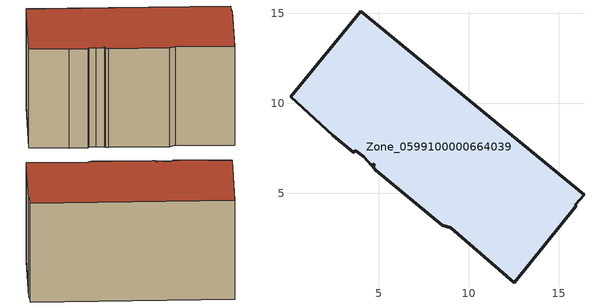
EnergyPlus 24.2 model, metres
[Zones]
Zone_0599100000664039
 floor ground (C_G): 8.98,3.09 8.54,3.24 4.84,6.27 4.69,6.43 4.7,6.49 4.77,6.57 4.68,6.64 4.61,6.52 4.16,7.03 3.72,7.36 3.6,7.29 2.45,8.23 0.1,10.37 3.99,15.11 16.39,4.93 15.92,4.37 15.96,4.3 12.51,0.03 z0
 wall outside (C_F): 0.1,10.37 2.45,8.23 3.6,7.29 3.72,7.36 4.16,7.03 4.61,6.52 4.68,6.64 4.77,6.57 4.7,6.49 4.69,6.43 4.84,6.27 8.54,3.24 8.98,3.09 12.51,0.03 15.96,4.3 15.92,4.37 16.39,4.93 3.99,15.11 0.1,10.37 z0:9
 roof outside (C_R): 12.51,0.03 15.96,4.3 15.92,4.37 16.39,4.93 3.99,15.11 0.1,10.37 2.45,8.23 3.6,7.29 3.72,7.36 4.16,7.03 4.61,6.52 4.68,6.64 4.77,6.57 4.7,6.49 4.69,6.43 4.84,6.27 8.54,3.24 8.98,3.09 z9
[BUILDING]
Pand.0599100000664039: North Axis=0; Terrain=City; Loads Convergence Tolerance Value=0.04; Temperature Convergence Tolerance Value=0.4; Solar Distribution=FullExterior; Maximum Number of Warmup Days=25; Minimum Number of Warmup Days=1
[Site:Location]
Rotterdam.The.Hague.AP_ZH_NLD Design_Conditions: Latitude=51.96; Longitude=4.45; Time Zone=1; Elevation=-4.5
[SITE:GROUNDTEMPERATURE:BUILDINGSURFACE]
18, 18, 18, 18, 18, 18, 18, 18, 18, 18, 18, 18
[MATERIAL] Thermal Absorptance=0.9; Solar Absorptance=0.7; Visible Absorptance=0.7
Name | Roughness | Thickness | Conductivity | Density | Specific Heat
G.TI.1946 | MediumSmooth | 0.15 | 1 | 540 | 1210
F.TI.1946 | Rough | 0.3 | 0.857143 | 1920 | 840
R.TI.1946 | MediumRough | 0.2 | 0.1 | 1500 | 1000
[CONSTRUCTION]
C_G: G.TI.1946
C_F: F.TI.1946
C_R: R.TI.1946
[ZONE]
Zone_0599100000664039: Type=1; Multiplier=1; Ceiling Height=Autocalculate; Volume=Autocalculate; Floor Area=autocalculate; Part of Total Floor Area=Yes
[ZONEINFILTRATION:DESIGNFLOWRATE]
Infil_Zone_0599100000664039: Zone or ZoneList or Space or SpaceList=Zone_0599100000664039; Schedule=AlwaysOn; Design Flow Rate Calculation Method=Flow/Area; Flow Rate per Floor Area=0.003; Constant Term Coefficient=1; Temperature Term Coefficient=0; Velocity Term Coefficient=0; Velocity Squared Term Coefficient=0
[HVACTEMPLATE:ZONE:IDEALLOADSAIRSYSTEM]
Zone_0599100000664039: Maximum Heating Supply Air Temperature=50; Minimum Cooling Supply Air Temperature=13; Maximum Heating Supply Air Humidity Ratio=0.0156; Minimum Cooling Supply Air Humidity Ratio=0.0077; Heating Limit=NoLimit; Cooling Limit=NoLimit; Dehumidification Control Type=ConstantSensibleHeatRatio; Cooling Sensible Heat Ratio=0.7; Dehumidification Setpoint=60; Humidification Control Type=None; Humidification Setpoint=30; Outdoor Air Method=None; Outdoor Air Flow Rate per Person=0.00944; Outdoor Air Flow Rate per Zone Floor Area=0; Outdoor Air Flow Rate per Zone=0; Demand Controlled Ventilation Type=None; Outdoor Air Economizer Type=NoEconomizer; Heat Recovery Type=None; Sensible Heat Recovery Effectiveness=0.7; Latent Heat Recovery Effectiveness=0.65
[ZONECONTROL:THERMOSTAT]
ThermostatControl_Zone_0599100000664039: Zone or ZoneList=Zone_0599100000664039; Control Type Schedule=DualSetpointControlType; Control 1=Thermostat_Zone_0599100000664039; Temperature Difference Between Cutout And Setpoint=0
[THERMOSTATSETPOINT:DUALSETPOINT]
Thermostat_Zone_0599100000664039: Heating Setpoint Temperature Schedule=HeatingSetpoint_Zone_0599100000664039; Cooling Setpoint Temperature Schedule=CoolingSetpoint_Zone_0599100000664039
[SCHEDULE:COMPACT]
HeatingSetpoint_Zone_0599100000664039: Through: 12/31, For: AllDays, Until: 24:00, 21
CoolingSetpoint_Zone_0599100000664039: Through: 12/31, For: AllDays, Until: 24:00, 24
DualSetpointControlType: Through: 12/31, For: AllDays, Until: 24:00, 4
AlwaysOn: Through: 12/31, For: AllDays, Until: 24:00, 1
